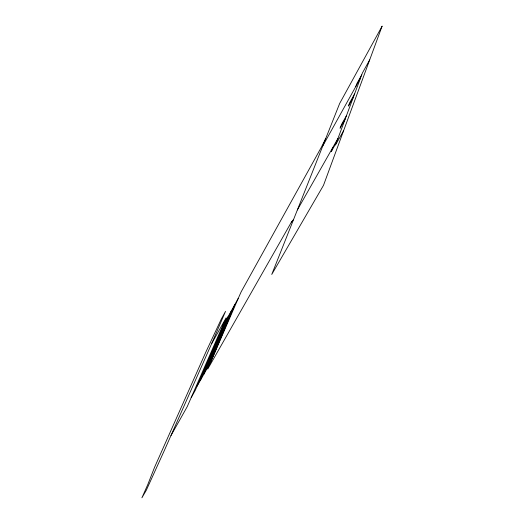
<?xml version="1.0" encoding="UTF-8"?>
<svg xmlns="http://www.w3.org/2000/svg" width="524" height="524" viewBox="0 0 524 524"><rect width="100%" height="100%" fill="white"/><g stroke="black" fill="none" stroke-linecap="round" stroke-linejoin="round"><path stroke-width="0.79" d="M332.858 147.395L331.299 151.528L336.454 142.456M355.803 86.532L357.001 83.349L361.704 74.886M234.89 304.418L207.759 369.04L291.599 221.776L291.423 222.222L293.597 219.418M207.078 368.536L231.588 310.346M200.378 380.359L225.137 321.952L238.243 298.392L241.164 291.829L321.278 147.395L325.718 138.559M203.698 374.496L228.34 316.195M238.243 298.392L210.51 362.477L197.103 386.123M211.604 343.724L225.53 311.367L221.272 319.123L205.84 352.115L154.613 467.179L147.82 484.49L141.912 497.8L146.281 490.281L164.405 450.358L211.604 343.724L226.145 317.78L187.225 406.65L170.994 435.529M369.689 59.867L362.411 72.98L335.504 144.997L343.561 130.836M322.823 145.855L360.525 78.037M222.949 325.077L226.728 318.304L195.183 390.518L191.201 397.572M354.578 93.953L349.744 102.606L348.44 106.064L353.3 97.379M346.482 115.614L341.504 124.47L340.076 128.249L345.08 119.367M297.363 209.947L337.987 138.356M382.088 26.2L323.485 185.358L271.746 274.445L339.67 103.444L382.088 26.2"/></g></svg>
